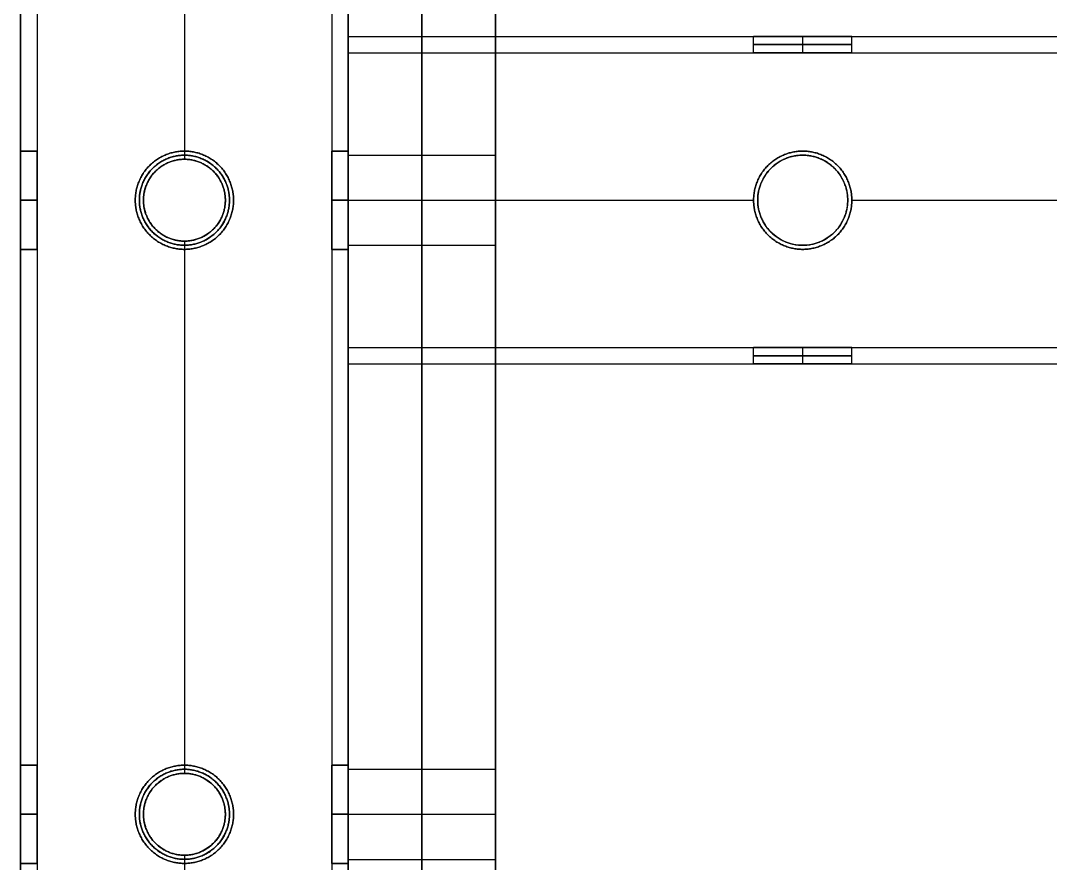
# Model space of a CAD drawing. Header units: millimetres. Extents: x -6529 to 809, y -8611 to 207.
# Drawn here: x -507 to -381.2, y -4471.7 to -4368.8 of the extents above; entities that cross this region are included whole.
import ezdxf

# ---------------------------------------------------------------- set-up
doc = ezdxf.new("R2010")
doc.units = ezdxf.units.MM
doc.header["$MEASUREMENT"] = 0
for name, color, linetype, true_color in [('gaten$11mm', 7, 'Continuous', 0xff6a35), ('platen', 7, 'Continuous', 0x007f00), ('staal', 5, 'Continuous', 0x0000ff)]:
    doc.layers.add(name, color=color, linetype=linetype, true_color=true_color)

# ---------------------------------------------------------------- blocks, each defined once
blk = doc.blocks.new('top plaat')
at = {"layer": 'platen'}
for p, q in [((20, -650), (20, -650, 18)), ((95.5, -650), (95.5, -650, 18)), ((14.5, -655.5), (14.5, -655.5, 18)), ((25.5, -655.5), (25.5, -655.5, 18)), ((90, -655.5), (90, -655.5, 18)), ((101, -655.5), (101, -655.5, 18)), ((20, -661), (20, -661, 18)), ((95.5, -661), (95.5, -661, 18)), ((20, -725), (20, -725, 18)), ((14.5, -730.5), (14.5, -730.5, 18)), ((25.5, -730.5), (25.5, -730.5, 18)), ((20, -736), (20, -736, 18))]:
    blk.add_line(p, q, dxfattribs=at)
blk.add_circle((95.5, -655.5, 9), 5.5, dxfattribs=at)
for points in [[(0, 0), (0, -309), (0, -618), (0, -927), (0, -1236)], [(0, 0, 18), (0, -309, 18), (0, -618, 18), (0, -927, 18), (0, -1236, 18)], [(0, 0, 9), (0, -309, 9), (0, -618, 9), (0, -927, 9), (0, -1236, 9)]]:
    blk.add_open_spline(points, degree=2, knots=[4655.052018, 4655.052018, 4655.052018, 5274.345164, 5274.345164, 5893.638309, 5893.638309, 5893.638309], dxfattribs=at)
for points, knots in [([(25.5, -655.5), (25.5, -661), (20, -661), (14.5, -661), (14.5, -655.5), (14.5, -650), (20, -650), (25.5, -650), (25.5, -655.5)], [-31.415927, -31.415927, -31.415927, -23.561945, -23.561945, -15.707963, -15.707963, -7.853982, -7.853982, 0, 0, 0]), ([(25.5, -655.5, 18), (25.5, -661, 18), (20, -661, 18), (14.5, -661, 18), (14.5, -655.5, 18), (14.5, -650, 18), (20, -650, 18), (25.5, -650, 18), (25.5, -655.5, 18)], [-31.415927, -31.415927, -31.415927, -23.561945, -23.561945, -15.707963, -15.707963, -7.853982, -7.853982, 0, 0, 0]), ([(25.5, -655.5, 9), (25.5, -650, 9), (20, -650, 9), (14.5, -650, 9), (14.5, -655.5, 9), (14.5, -661, 9), (20, -661, 9), (25.5, -661, 9), (25.5, -655.5, 9)], [0, 0, 0, 7.853982, 7.853982, 15.707963, 15.707963, 23.561945, 23.561945, 31.415927, 31.415927, 31.415927]), ([(95.5, -650), (101, -650), (101, -655.5), (101, -661), (95.5, -661), (90, -661), (90, -655.5), (90, -650), (95.5, -650)], [-37.699112, -37.699112, -37.699112, -28.274334, -28.274334, -18.849556, -18.849556, -9.424778, -9.424778, 0, 0, 0]), ([(95.5, -650, 18), (101, -650, 18), (101, -655.5, 18), (101, -661, 18), (95.5, -661, 18), (90, -661, 18), (90, -655.5, 18), (90, -650, 18), (95.5, -650, 18)], [-37.699112, -37.699112, -37.699112, -28.274334, -28.274334, -18.849556, -18.849556, -9.424778, -9.424778, 0, 0, 0]), ([(25.5, -730.5), (25.5, -736), (20, -736), (14.5, -736), (14.5, -730.5), (14.5, -725), (20, -725), (25.5, -725), (25.5, -730.5)], [-31.415927, -31.415927, -31.415927, -23.561945, -23.561945, -15.707963, -15.707963, -7.853982, -7.853982, 0, 0, 0]), ([(25.5, -730.5, 18), (25.5, -736, 18), (20, -736, 18), (14.5, -736, 18), (14.5, -730.5, 18), (14.5, -725, 18), (20, -725, 18), (25.5, -725, 18), (25.5, -730.5, 18)], [-31.415927, -31.415927, -31.415927, -23.561945, -23.561945, -15.707963, -15.707963, -7.853982, -7.853982, 0, 0, 0]), ([(25.5, -730.5, 9), (25.5, -725, 9), (20, -725, 9), (14.5, -725, 9), (14.5, -730.5, 9), (14.5, -736, 9), (20, -736, 9), (25.5, -736, 9), (25.5, -730.5, 9)], [0, 0, 0, 7.853982, 7.853982, 15.707963, 15.707963, 23.561945, 23.561945, 31.415927, 31.415927, 31.415927])]:
    blk.add_rational_spline(points, [1, 0.707106781187, 1, 0.707106781187, 1, 0.707106781187, 1, 0.707106781187, 1], degree=2, knots=knots, dxfattribs=at)
blk = doc.blocks.new('plaat base')
at = {"layer": 'platen'}
for p, q in [((545.5, 43.5), (545.5, 43.5, 18)), ((620.5, 43.5), (620.5, 43.5, 18)), ((540, 38), (540, 38, 18)), ((551, 38), (551, 38, 18)), ((615, 38), (615, 38, 18)), ((626, 38), (626, 38, 18)), ((545.5, 32.5), (545.5, 32.5, 18)), ((620.5, 32.5), (620.5, 32.5, 18)), ((58, -600), (1258, -600)), ((58, -600, 18), (1258, -600, 18)), ((20, -632), (20, -632, 18)), ((14.5, -637.5), (14.5, -637.5, 18)), ((25.5, -637.5), (25.5, -637.5, 18)), ((20, -643), (20, -643, 18)), ((20, -707), (20, -707, 18)), ((14.5, -712.5), (14.5, -712.5, 18)), ((25.5, -712.5), (25.5, -712.5, 18)), ((20, -718), (20, -718, 18))]:
    blk.add_line(p, q, dxfattribs=at)
for points in [[(658, 58), (508, 58), (358, 58)], [(658, 58, 18), (508, 58, 18), (358, 58, 18)], [(658, 58, 9), (508, 58, 9), (358, 58, 9)], [(0, -600), (0, -750), (0, -900)], [(0, -600, 18), (0, -750, 18), (0, -900, 18)], [(0, -600, 9), (0, -750, 9), (0, -900, 9)], [(358, -1200), (508, -1200), (658, -1200)], [(358, -1200, 18), (508, -1200, 18), (658, -1200, 18)], [(358, -1200, 9), (508, -1200, 9), (658, -1200, 9)]]:
    blk.add_open_spline(points, degree=2, dxfattribs=at)
for points in [[(545.5, 43.5), (551, 43.5), (551, 38), (551, 32.5), (545.5, 32.5), (540, 32.5), (540, 38), (540, 43.5), (545.5, 43.5)], [(545.5, 43.5, 18), (551, 43.5, 18), (551, 38, 18), (551, 32.5, 18), (545.5, 32.5, 18), (540, 32.5, 18), (540, 38, 18), (540, 43.5, 18), (545.5, 43.5, 18)], [(620.5, 43.5), (626, 43.5), (626, 38), (626, 32.5), (620.5, 32.5), (615, 32.5), (615, 38), (615, 43.5), (620.5, 43.5)], [(620.5, 43.5, 18), (626, 43.5, 18), (626, 38, 18), (626, 32.5, 18), (620.5, 32.5, 18), (615, 32.5, 18), (615, 38, 18), (615, 43.5, 18), (620.5, 43.5, 18)], [(25.5, -637.5), (25.5, -643), (20, -643), (14.5, -643), (14.5, -637.5), (14.5, -632), (20, -632), (25.5, -632), (25.5, -637.5)], [(25.5, -637.5, 18), (25.5, -643, 18), (20, -643, 18), (14.5, -643, 18), (14.5, -637.5, 18), (14.5, -632, 18), (20, -632, 18), (25.5, -632, 18), (25.5, -637.5, 18)], [(25.5, -712.5), (25.5, -718), (20, -718), (14.5, -718), (14.5, -712.5), (14.5, -707), (20, -707), (25.5, -707), (25.5, -712.5)], [(25.5, -712.5, 18), (25.5, -718, 18), (20, -718, 18), (14.5, -718, 18), (14.5, -712.5, 18), (14.5, -707, 18), (20, -707, 18), (25.5, -707, 18), (25.5, -712.5, 18)]]:
    blk.add_rational_spline(points, [1, 0.707106781187, 1, 0.707106781187, 1, 0.707106781187, 1, 0.707106781187, 1], degree=2, knots=[-31.415927, -31.415927, -31.415927, -23.561945, -23.561945, -15.707963, -15.707963, -7.853982, -7.853982, 0, 0, 0], dxfattribs=at)

msp = doc.modelspace()

# ---------------------------------------------------------------- linework, layer by layer
at = {"layer": 'gaten$11mm', "extrusion": (1, 0, 0)}
for centre in [(-4390.71, 20, -506.97), (-4465.71, 20, -506.97)]:
    msp.add_circle(centre, 5.5, dxfattribs=at)
at = {"layer": 'gaten$11mm'}
for centre in [(-486.97, -4390.71), (-411.47, -4390.71), (-486.97, -4465.71)]:
    msp.add_circle(centre, 5.5, dxfattribs=at)
at = {"layer": 'staal'}
for p, q in [((-466.97, -4372.71, 20), (-466.97, -4370.71, 20)), ((-417.47, -4372.71, 20), (-417.47, -4370.71, 20)), ((-411.47, -4372.71, 26), (-411.47, -4370.71, 26)), ((-411.47, -4372.71, 14), (-411.47, -4370.71, 14)), ((-405.47, -4372.71, 20), (-405.47, -4370.71, 20)), ((-506.97, -4384.71, 20), (-504.97, -4384.71, 20)), ((-504.97, -4384.71, 1296), (-506.97, -4384.71, 1296)), ((-486.97, -4384.71, 38), (-486.97, -4384.71, 40)), ((-486.97, -4384.71), (-486.97, -4384.71, 2)), ((-468.97, -4384.71, 20), (-466.97, -4384.71, 20)), ((-466.97, -4384.71, 1296), (-468.97, -4384.71, 1296)), ((-411.47, -4384.71, 2), (-411.47, -4384.71)), ((-411.47, -4384.71, 40), (-411.47, -4384.71, 38)), ((-486.97, -4385.71, 1314), (-486.97, -4385.71, 1316)), ((-486.97, -4385.71, 1276), (-486.97, -4385.71, 1278)), ((-506.97, -4390.71, 14), (-504.97, -4390.71, 14)), ((-506.97, -4390.71, 26), (-504.97, -4390.71, 26)), ((-504.97, -4390.71, 1290), (-506.97, -4390.71, 1290)), ((-504.97, -4390.71, 1302), (-506.97, -4390.71, 1302)), ((-492.97, -4390.71, 38), (-492.97, -4390.71, 40)), ((-492.97, -4390.71), (-492.97, -4390.71, 2)), ((-491.97, -4390.71, 1314), (-491.97, -4390.71, 1316)), ((-491.97, -4390.71, 1276), (-491.97, -4390.71, 1278)), ((-481.97, -4390.71, 1276), (-481.97, -4390.71, 1278)), ((-481.97, -4390.71, 1314), (-481.97, -4390.71, 1316)), ((-480.97, -4390.71, 38), (-480.97, -4390.71, 40)), ((-480.97, -4390.71), (-480.97, -4390.71, 2)), ((-468.97, -4390.71, 14), (-466.97, -4390.71, 14)), ((-468.97, -4390.71, 26), (-466.97, -4390.71, 26)), ((-466.97, -4390.71, 1290), (-468.97, -4390.71, 1290)), ((-466.97, -4390.71, 1302), (-468.97, -4390.71, 1302)), ((-466.97, -4390.71, 40), (-466.97, -4390.71, 38)), ((-466.97, -4390.71, 2), (-466.97, -4390.71)), ((-417.47, -4390.71, 2), (-417.47, -4390.71)), ((-417.47, -4390.71, 40), (-417.47, -4390.71, 38)), ((-405.47, -4390.71, 2), (-405.47, -4390.71)), ((-405.47, -4390.71, 40), (-405.47, -4390.71, 38)), ((-486.97, -4395.71, 1314), (-486.97, -4395.71, 1316)), ((-486.97, -4395.71, 1276), (-486.97, -4395.71, 1278)), ((-506.97, -4396.71, 20), (-504.97, -4396.71, 20)), ((-504.97, -4396.71, 1296), (-506.97, -4396.71, 1296)), ((-486.97, -4396.71, 38), (-486.97, -4396.71, 40)), ((-486.97, -4396.71), (-486.97, -4396.71, 2)), ((-468.97, -4396.71, 20), (-466.97, -4396.71, 20)), ((-466.97, -4396.71, 1296), (-468.97, -4396.71, 1296)), ((-411.47, -4396.71, 2), (-411.47, -4396.71)), ((-411.47, -4396.71, 40), (-411.47, -4396.71, 38)), ((-466.97, -4410.71, 20), (-466.97, -4408.71, 20)), ((-417.47, -4410.71, 20), (-417.47, -4408.71, 20)), ((-411.47, -4410.71, 26), (-411.47, -4408.71, 26)), ((-411.47, -4410.71, 14), (-411.47, -4408.71, 14)), ((-405.47, -4410.71, 20), (-405.47, -4408.71, 20)), ((-506.97, -4459.71, 20), (-504.97, -4459.71, 20)), ((-504.97, -4459.71, 1296), (-506.97, -4459.71, 1296)), ((-486.97, -4459.71, 38), (-486.97, -4459.71, 40)), ((-486.97, -4459.71), (-486.97, -4459.71, 2)), ((-468.97, -4459.71, 20), (-466.97, -4459.71, 20)), ((-466.97, -4459.71, 1296), (-468.97, -4459.71, 1296)), ((-486.97, -4460.71, 1314), (-486.97, -4460.71, 1316)), ((-486.97, -4460.71, 1276), (-486.97, -4460.71, 1278)), ((-506.97, -4465.71, 14), (-504.97, -4465.71, 14)), ((-506.97, -4465.71, 26), (-504.97, -4465.71, 26)), ((-504.97, -4465.71, 1290), (-506.97, -4465.71, 1290)), ((-504.97, -4465.71, 1302), (-506.97, -4465.71, 1302)), ((-492.97, -4465.71, 38), (-492.97, -4465.71, 40)), ((-492.97, -4465.71), (-492.97, -4465.71, 2)), ((-491.97, -4465.71, 1314), (-491.97, -4465.71, 1316)), ((-491.97, -4465.71, 1276), (-491.97, -4465.71, 1278)), ((-481.97, -4465.71, 1276), (-481.97, -4465.71, 1278)), ((-481.97, -4465.71, 1314), (-481.97, -4465.71, 1316)), ((-480.97, -4465.71, 38), (-480.97, -4465.71, 40)), ((-480.97, -4465.71), (-480.97, -4465.71, 2)), ((-468.97, -4465.71, 14), (-466.97, -4465.71, 14)), ((-468.97, -4465.71, 26), (-466.97, -4465.71, 26)), ((-466.97, -4465.71, 1290), (-468.97, -4465.71, 1290)), ((-466.97, -4465.71, 1302), (-468.97, -4465.71, 1302)), ((-486.97, -4470.71, 1314), (-486.97, -4470.71, 1316)), ((-486.97, -4470.71, 1276), (-486.97, -4470.71, 1278)), ((-506.97, -4471.71, 20), (-504.97, -4471.71, 20)), ((-504.97, -4471.71, 1296), (-506.97, -4471.71, 1296)), ((-486.97, -4471.71, 38), (-486.97, -4471.71, 40)), ((-486.97, -4471.71), (-486.97, -4471.71, 2)), ((-468.97, -4471.71, 20), (-466.97, -4471.71, 20)), ((-466.97, -4471.71, 1296), (-468.97, -4471.71, 1296))]:
    msp.add_line(p, q, dxfattribs=at)
for points in [[(-506.97, -3695.21), (809.03, -3695.21), (809.03, -5011.21), (-506.97, -5011.21)], [(-466.97, -3735.21), (769.03, -3735.21), (769.03, -4971.21), (-466.97, -4971.21)]]:
    msp.add_lwpolyline(points, close=True, dxfattribs=at)
for centre in [(-486.97, -4390.71, 1276), (-486.97, -4390.71, 1315), (-486.97, -4390.71, 1277), (-486.97, -4465.71, 1276), (-486.97, -4465.71, 1315), (-486.97, -4465.71, 1277)]:
    msp.add_circle(centre, 5, dxfattribs=at)
for points in [[(-506.97, -3695.21), (-506.97, -4353.21), (-506.97, -5011.21)], [(-506.97, -3695.21, 40), (-506.97, -4353.21, 40), (-506.97, -5011.21, 40)], [(-506.97, -3695.21, 1276), (-506.97, -4353.21, 1276), (-506.97, -5011.21, 1276)], [(-506.97, -3695.21, 1316), (-506.97, -4353.21, 1316), (-506.97, -5011.21, 1316)], [(-504.97, -3697.21, 38), (-504.97, -4353.21, 38), (-504.97, -5009.21, 38)], [(-504.97, -3697.21, 2), (-504.97, -4353.21, 2), (-504.97, -5009.21, 2)], [(-504.97, -3697.21, 1314), (-504.97, -4353.21, 1314), (-504.97, -5009.21, 1314)], [(-504.97, -3697.21, 1278), (-504.97, -4353.21, 1278), (-504.97, -5009.21, 1278)], [(-468.97, -3733.21, 38), (-468.97, -4353.21, 38), (-468.97, -4973.21, 38)], [(-468.97, -3733.21, 2), (-468.97, -4353.21, 2), (-468.97, -4973.21, 2)], [(-468.97, -3733.21, 1314), (-468.97, -4353.21, 1314), (-468.97, -4973.21, 1314)], [(-468.97, -3733.21, 1278), (-468.97, -4353.21, 1278), (-468.97, -4973.21, 1278)], [(-466.97, -3735.21), (-466.97, -4353.21), (-466.97, -4971.21)], [(-466.97, -3735.21, 40), (-466.97, -4353.21, 40), (-466.97, -4971.21, 40)], [(-466.97, -3735.21, 1276), (-466.97, -4353.21, 1276), (-466.97, -4971.21, 1276)], [(-466.97, -3735.21, 1316), (-466.97, -4353.21, 1316), (-466.97, -4971.21, 1316)], [(-486.97, -4320.71, 1316), (-486.97, -4353.21, 1316), (-486.97, -4385.71, 1316)], [(-486.97, -4320.71, 1314), (-486.97, -4353.21, 1314), (-486.97, -4385.71, 1314)], [(-486.97, -4320.71, 1278), (-486.97, -4353.21, 1278), (-486.97, -4385.71, 1278)], [(-486.97, -4320.71, 1276), (-486.97, -4353.21, 1276), (-486.97, -4385.71, 1276)], [(-506.97, -4321.71, 20), (-506.97, -4353.21, 20), (-506.97, -4384.71, 20)], [(-506.97, -4321.71, 1296), (-506.97, -4353.21, 1296), (-506.97, -4384.71, 1296)], [(-504.97, -4321.71, 20), (-504.97, -4353.21, 20), (-504.97, -4384.71, 20)], [(-504.97, -4321.71, 1296), (-504.97, -4353.21, 1296), (-504.97, -4384.71, 1296)], [(-486.97, -4321.71, 40), (-486.97, -4353.21, 40), (-486.97, -4384.71, 40)], [(-486.97, -4321.71, 38), (-486.97, -4353.21, 38), (-486.97, -4384.71, 38)], [(-486.97, -4321.71, 2), (-486.97, -4353.21, 2), (-486.97, -4384.71, 2)], [(-486.97, -4321.71), (-486.97, -4353.21), (-486.97, -4384.71)], [(-468.97, -4321.71, 20), (-468.97, -4353.21, 20), (-468.97, -4384.71, 20)], [(-468.97, -4321.71, 1296), (-468.97, -4353.21, 1296), (-468.97, -4384.71, 1296)], [(-466.97, -4321.71, 20), (-466.97, -4353.21, 20), (-466.97, -4384.71, 20)], [(-466.97, -4321.71, 1296), (-466.97, -4353.21, 1296), (-466.97, -4384.71, 1296)], [(-466.97, -4410.71), (-466.97, -4390.71), (-466.97, -4370.71)], [(-466.97, -4370.71), (-149.22, -4370.71), (168.53, -4370.71)], [(-466.97, -4370.71), (-466.97, -4370.71, 20), (-466.97, -4370.71, 40)], [(-466.97, -4370.71, 40), (-149.22, -4370.71, 40), (168.53, -4370.71, 40)], [(-466.97, -4370.71, 40), (-466.97, -4390.71, 40), (-466.97, -4410.71, 40)], [(-466.97, -4370.71, 20), (-442.22, -4370.71, 20), (-417.47, -4370.71, 20)], [(-405.47, -4370.71, 20), (-373.97, -4370.71, 20), (-342.47, -4370.71, 20)], [(-466.97, -4372.71, 38), (-466.97, -4372.71, 20), (-466.97, -4372.71, 2)], [(-466.97, -4372.71, 2), (-149.22, -4372.71, 2), (168.53, -4372.71, 2)], [(-466.97, -4372.71, 38), (-149.22, -4372.71, 38), (168.53, -4372.71, 38)], [(-466.97, -4372.71, 2), (-466.97, -4390.71, 2), (-466.97, -4408.71, 2)], [(-466.97, -4408.71, 38), (-466.97, -4390.71, 38), (-466.97, -4372.71, 38)], [(-466.97, -4372.71, 20), (-442.22, -4372.71, 20), (-417.47, -4372.71, 20)], [(-405.47, -4372.71, 20), (-373.97, -4372.71, 20), (-342.47, -4372.71, 20)], [(-466.97, -4390.71), (-442.22, -4390.71), (-417.47, -4390.71)], [(-466.97, -4390.71, 40), (-442.22, -4390.71, 40), (-417.47, -4390.71, 40)], [(-466.97, -4390.71, 2), (-442.22, -4390.71, 2), (-417.47, -4390.71, 2)], [(-466.97, -4390.71, 38), (-442.22, -4390.71, 38), (-417.47, -4390.71, 38)], [(-405.47, -4390.71), (-373.97, -4390.71), (-342.47, -4390.71)], [(-405.47, -4390.71, 40), (-373.97, -4390.71, 40), (-342.47, -4390.71, 40)], [(-405.47, -4390.71, 2), (-373.97, -4390.71, 2), (-342.47, -4390.71, 2)], [(-405.47, -4390.71, 38), (-373.97, -4390.71, 38), (-342.47, -4390.71, 38)], [(-486.97, -4395.71, 1316), (-486.97, -4428.21, 1316), (-486.97, -4460.71, 1316)], [(-486.97, -4395.71, 1314), (-486.97, -4428.21, 1314), (-486.97, -4460.71, 1314)], [(-486.97, -4395.71, 1278), (-486.97, -4428.21, 1278), (-486.97, -4460.71, 1278)], [(-486.97, -4395.71, 1276), (-486.97, -4428.21, 1276), (-486.97, -4460.71, 1276)], [(-506.97, -4396.71, 20), (-506.97, -4428.21, 20), (-506.97, -4459.71, 20)], [(-506.97, -4396.71, 1296), (-506.97, -4428.21, 1296), (-506.97, -4459.71, 1296)], [(-504.97, -4396.71, 20), (-504.97, -4428.21, 20), (-504.97, -4459.71, 20)], [(-504.97, -4396.71, 1296), (-504.97, -4428.21, 1296), (-504.97, -4459.71, 1296)], [(-486.97, -4396.71, 40), (-486.97, -4428.21, 40), (-486.97, -4459.71, 40)], [(-486.97, -4396.71, 38), (-486.97, -4428.21, 38), (-486.97, -4459.71, 38)], [(-486.97, -4396.71, 2), (-486.97, -4428.21, 2), (-486.97, -4459.71, 2)], [(-486.97, -4396.71), (-486.97, -4428.21), (-486.97, -4459.71)], [(-468.97, -4396.71, 20), (-468.97, -4428.21, 20), (-468.97, -4459.71, 20)], [(-468.97, -4396.71, 1296), (-468.97, -4428.21, 1296), (-468.97, -4459.71, 1296)], [(-466.97, -4396.71, 20), (-466.97, -4428.21, 20), (-466.97, -4459.71, 20)], [(-466.97, -4396.71, 1296), (-466.97, -4428.21, 1296), (-466.97, -4459.71, 1296)], [(-466.97, -4408.71, 2), (-149.22, -4408.71, 2), (168.53, -4408.71, 2)], [(-466.97, -4408.71, 2), (-466.97, -4408.71, 20), (-466.97, -4408.71, 38)], [(-466.97, -4408.71, 38), (-149.22, -4408.71, 38), (168.53, -4408.71, 38)], [(-466.97, -4408.71, 20), (-442.22, -4408.71, 20), (-417.47, -4408.71, 20)], [(-405.47, -4408.71, 20), (-373.97, -4408.71, 20), (-342.47, -4408.71, 20)], [(-466.97, -4410.71), (-149.22, -4410.71), (168.53, -4410.71)], [(-466.97, -4410.71, 40), (-149.22, -4410.71, 40), (168.53, -4410.71, 40)], [(-466.97, -4410.71, 40), (-466.97, -4410.71, 20), (-466.97, -4410.71)], [(-466.97, -4410.71, 20), (-442.22, -4410.71, 20), (-417.47, -4410.71, 20)], [(-405.47, -4410.71, 20), (-373.97, -4410.71, 20), (-342.47, -4410.71, 20)], [(-486.97, -4470.71, 1316), (-486.97, -4503.21, 1316), (-486.97, -4535.71, 1316)], [(-486.97, -4470.71, 1314), (-486.97, -4503.21, 1314), (-486.97, -4535.71, 1314)], [(-486.97, -4470.71, 1278), (-486.97, -4503.21, 1278), (-486.97, -4535.71, 1278)], [(-486.97, -4470.71, 1276), (-486.97, -4503.21, 1276), (-486.97, -4535.71, 1276)], [(-506.97, -4471.71, 20), (-506.97, -4503.21, 20), (-506.97, -4534.71, 20)], [(-506.97, -4471.71, 1296), (-506.97, -4503.21, 1296), (-506.97, -4534.71, 1296)], [(-504.97, -4471.71, 20), (-504.97, -4503.21, 20), (-504.97, -4534.71, 20)], [(-504.97, -4471.71, 1296), (-504.97, -4503.21, 1296), (-504.97, -4534.71, 1296)], [(-486.97, -4471.71, 40), (-486.97, -4503.21, 40), (-486.97, -4534.71, 40)], [(-486.97, -4471.71, 38), (-486.97, -4503.21, 38), (-486.97, -4534.71, 38)], [(-486.97, -4471.71, 2), (-486.97, -4503.21, 2), (-486.97, -4534.71, 2)], [(-486.97, -4471.71), (-486.97, -4503.21), (-486.97, -4534.71)], [(-468.97, -4471.71, 20), (-468.97, -4503.21, 20), (-468.97, -4534.71, 20)], [(-468.97, -4471.71, 1296), (-468.97, -4503.21, 1296), (-468.97, -4534.71, 1296)], [(-466.97, -4471.71, 20), (-466.97, -4503.21, 20), (-466.97, -4534.71, 20)], [(-466.97, -4471.71, 1296), (-466.97, -4503.21, 1296), (-466.97, -4534.71, 1296)]]:
    msp.add_open_spline(points, degree=2, dxfattribs=at)
for points, weights, knots in [([(-411.47, -4370.71, 26), (-417.47, -4370.71, 26), (-417.47, -4370.71, 20), (-417.47, -4370.71, 14), (-411.47, -4370.71, 14), (-405.47, -4370.71, 14), (-405.47, -4370.71, 20), (-405.47, -4370.71, 26), (-411.47, -4370.71, 26)], [1, 0.707106781187, 1, 0.707106781187, 1, 0.707106781187, 1, 0.707106781187, 1], [-31.415927, -31.415927, -31.415927, -23.561945, -23.561945, -15.707963, -15.707963, -7.853982, -7.853982, 0, 0, 0]), ([(-411.47, -4371.71, 26), (-405.47, -4371.71, 26), (-405.47, -4371.71, 20), (-405.47, -4371.71, 14), (-411.47, -4371.71, 14), (-417.47, -4371.71, 14), (-417.47, -4371.71, 20), (-417.47, -4371.71, 26), (-411.47, -4371.71, 26)], [1, 0.707106781187, 1, 0.707106781187, 1, 0.707106781187, 1, 0.707106781187, 1], [0, 0, 0, 7.853982, 7.853982, 15.707963, 15.707963, 23.561945, 23.561945, 31.415927, 31.415927, 31.415927]), ([(-411.47, -4372.71, 26), (-405.47, -4372.71, 26), (-405.47, -4372.71, 20), (-405.47, -4372.71, 14), (-411.47, -4372.71, 14), (-417.47, -4372.71, 14), (-417.47, -4372.71, 20), (-417.47, -4372.71, 26), (-411.47, -4372.71, 26)], [0.999999860338, 0.707106851018, 1, 0.707106781187, 1, 0.707106781187, 1, 0.707106851018, 0.999999860338], [0, 0, 0, 7.853981, 7.853981, 15.707963, 15.707963, 23.561946, 23.561946, 31.415927, 31.415927, 31.415927]), ([(-506.97, -4390.71, 14), (-506.97, -4384.71, 14), (-506.97, -4384.71, 20), (-506.97, -4384.71, 26), (-506.97, -4390.71, 26), (-506.97, -4396.71, 26), (-506.97, -4396.71, 20), (-506.97, -4396.71, 14), (-506.97, -4390.71, 14)], [1, 0.707106781187, 1, 0.707106781187, 1, 0.707106781187, 1, 0.707106781187, 1], [0, 0, 0, 7.853982, 7.853982, 15.707963, 15.707963, 23.561945, 23.561945, 31.415927, 31.415927, 31.415927]), ([(-506.97, -4390.71, 1290), (-506.97, -4384.71, 1290), (-506.97, -4384.71, 1296), (-506.97, -4384.71, 1302), (-506.97, -4390.71, 1302), (-506.97, -4396.71, 1302), (-506.97, -4396.71, 1296), (-506.97, -4396.71, 1290), (-506.97, -4390.71, 1290)], [1, 0.707106781187, 1, 0.707106781187, 1, 0.707106781187, 1, 0.707106781187, 1], [0, 0, 0, 7.853982, 7.853982, 15.707963, 15.707963, 23.561945, 23.561945, 31.415927, 31.415927, 31.415927]), ([(-504.97, -4390.71, 14), (-504.97, -4396.71, 14), (-504.97, -4396.71, 20), (-504.97, -4396.71, 26), (-504.97, -4390.71, 26), (-504.97, -4384.71, 26), (-504.97, -4384.71, 20), (-504.97, -4384.71, 14), (-504.97, -4390.71, 14)], [1, 0.707106781187, 1, 0.707106781187, 1, 0.707106781187, 1, 0.707106781187, 1], [-31.415927, -31.415927, -31.415927, -23.561945, -23.561945, -15.707963, -15.707963, -7.853982, -7.853982, 0, 0, 0]), ([(-504.97, -4390.71, 1290), (-504.97, -4396.71, 1290), (-504.97, -4396.71, 1296), (-504.97, -4396.71, 1302), (-504.97, -4390.71, 1302), (-504.97, -4384.71, 1302), (-504.97, -4384.71, 1296), (-504.97, -4384.71, 1290), (-504.97, -4390.71, 1290)], [1, 0.707106781187, 1, 0.707106781187, 1, 0.707106781187, 1, 0.707106781187, 1], [-31.415927, -31.415927, -31.415927, -23.561945, -23.561945, -15.707963, -15.707963, -7.853982, -7.853982, 0, 0, 0]), ([(-480.97, -4390.71, 40), (-480.97, -4396.71, 40), (-486.97, -4396.71, 40), (-492.97, -4396.71, 40), (-492.97, -4390.71, 40), (-492.97, -4384.71, 40), (-486.97, -4384.71, 40), (-480.97, -4384.71, 40), (-480.97, -4390.71, 40)], [1, 0.707106781187, 1, 0.707106781187, 1, 0.707106781187, 1, 0.707106781187, 1], [-31.415927, -31.415927, -31.415927, -23.561945, -23.561945, -15.707963, -15.707963, -7.853982, -7.853982, 0, 0, 0]), ([(-480.97, -4390.71, 38), (-480.97, -4384.71, 38), (-486.97, -4384.71, 38), (-492.97, -4384.71, 38), (-492.97, -4390.71, 38), (-492.97, -4396.71, 38), (-486.97, -4396.71, 38), (-480.97, -4396.71, 38), (-480.97, -4390.71, 38)], [1, 0.707106781187, 1, 0.707106781187, 1, 0.707106781187, 1, 0.707106781187, 1], [0, 0, 0, 7.853982, 7.853982, 15.707963, 15.707963, 23.561945, 23.561945, 31.415927, 31.415927, 31.415927]), ([(-480.97, -4390.71, 2), (-480.97, -4396.71, 2), (-486.97, -4396.71, 2), (-492.97, -4396.71, 2), (-492.97, -4390.71, 2), (-492.97, -4384.71, 2), (-486.97, -4384.71, 2), (-480.97, -4384.71, 2), (-480.97, -4390.71, 2)], [1, 0.707106781187, 1, 0.707106781187, 1, 0.707106781187, 1, 0.707106781187, 1], [-31.415927, -31.415927, -31.415927, -23.561945, -23.561945, -15.707963, -15.707963, -7.853982, -7.853982, 0, 0, 0]), ([(-480.97, -4390.71), (-480.97, -4384.71), (-486.97, -4384.71), (-492.97, -4384.71), (-492.97, -4390.71), (-492.97, -4396.71), (-486.97, -4396.71), (-480.97, -4396.71), (-480.97, -4390.71)], [1, 0.707106781187, 1, 0.707106781187, 1, 0.707106781187, 1, 0.707106781187, 1], [0, 0, 0, 7.853982, 7.853982, 15.707963, 15.707963, 23.561945, 23.561945, 31.415927, 31.415927, 31.415927]), ([(-468.97, -4390.71, 14), (-468.97, -4384.71, 14), (-468.97, -4384.71, 20), (-468.97, -4384.71, 26), (-468.97, -4390.71, 26), (-468.97, -4396.71, 26), (-468.97, -4396.71, 20), (-468.97, -4396.71, 14), (-468.97, -4390.71, 14)], [1, 0.707106781187, 1, 0.707106781187, 1, 0.707106781187, 1, 0.707106781187, 1], [0, 0, 0, 7.853982, 7.853982, 15.707963, 15.707963, 23.561945, 23.561945, 31.415927, 31.415927, 31.415927]), ([(-468.97, -4390.71, 1290), (-468.97, -4384.71, 1290), (-468.97, -4384.71, 1296), (-468.97, -4384.71, 1302), (-468.97, -4390.71, 1302), (-468.97, -4396.71, 1302), (-468.97, -4396.71, 1296), (-468.97, -4396.71, 1290), (-468.97, -4390.71, 1290)], [1, 0.707106781187, 1, 0.707106781187, 1, 0.707106781187, 1, 0.707106781187, 1], [0, 0, 0, 7.853982, 7.853982, 15.707963, 15.707963, 23.561945, 23.561945, 31.415927, 31.415927, 31.415927]), ([(-466.97, -4390.71, 14), (-466.97, -4396.71, 14), (-466.97, -4396.71, 20), (-466.97, -4396.71, 26), (-466.97, -4390.71, 26), (-466.97, -4384.71, 26), (-466.97, -4384.71, 20), (-466.97, -4384.71, 14), (-466.97, -4390.71, 14)], [1, 0.707106781187, 1, 0.707106781187, 1, 0.707106781187, 1, 0.707106781187, 1], [-31.415927, -31.415927, -31.415927, -23.561945, -23.561945, -15.707963, -15.707963, -7.853982, -7.853982, 0, 0, 0]), ([(-466.97, -4390.71, 1290), (-466.97, -4396.71, 1290), (-466.97, -4396.71, 1296), (-466.97, -4396.71, 1302), (-466.97, -4390.71, 1302), (-466.97, -4384.71, 1302), (-466.97, -4384.71, 1296), (-466.97, -4384.71, 1290), (-466.97, -4390.71, 1290)], [1, 0.707106781187, 1, 0.707106781187, 1, 0.707106781187, 1, 0.707106781187, 1], [-31.415927, -31.415927, -31.415927, -23.561945, -23.561945, -15.707963, -15.707963, -7.853982, -7.853982, 0, 0, 0]), ([(-411.47, -4384.71), (-417.47, -4384.71), (-417.47, -4390.71), (-417.47, -4396.71), (-411.47, -4396.71), (-405.47, -4396.71), (-405.47, -4390.71), (-405.47, -4384.71), (-411.47, -4384.71)], [1, 0.707106781187, 1, 0.707106781187, 1, 0.707106781187, 1, 0.707106781187, 1], [-31.415927, -31.415927, -31.415927, -23.561945, -23.561945, -15.707963, -15.707963, -7.853982, -7.853982, 0, 0, 0]), ([(-411.47, -4384.71, 40), (-405.47, -4384.71, 40), (-405.47, -4390.71, 40), (-405.47, -4396.71, 40), (-411.47, -4396.71, 40), (-417.47, -4396.71, 40), (-417.47, -4390.71, 40), (-417.47, -4384.71, 40), (-411.47, -4384.71, 40)], [1, 0.707106781187, 1, 0.707106781187, 1, 0.707106781187, 1, 0.707106781187, 1], [0, 0, 0, 7.853982, 7.853982, 15.707963, 15.707963, 23.561945, 23.561945, 31.415927, 31.415927, 31.415927]), ([(-411.47, -4384.71, 2), (-405.47, -4384.71, 2), (-405.47, -4390.71, 2), (-405.47, -4396.71, 2), (-411.47, -4396.71, 2), (-417.47, -4396.71, 2), (-417.47, -4390.71, 2), (-417.47, -4384.71, 2), (-411.47, -4384.71, 2)], [1, 0.707106781187, 1, 0.707106781187, 1, 0.707106781187, 1, 0.707106781187, 1], [0, 0, 0, 7.853982, 7.853982, 15.707963, 15.707963, 23.561945, 23.561945, 31.415927, 31.415927, 31.415927]), ([(-411.47, -4384.71, 38), (-417.47, -4384.71, 38), (-417.47, -4390.71, 38), (-417.47, -4396.71, 38), (-411.47, -4396.71, 38), (-405.47, -4396.71, 38), (-405.47, -4390.71, 38), (-405.47, -4384.71, 38), (-411.47, -4384.71, 38)], [1, 0.707106781187, 1, 0.707106781187, 1, 0.707106781187, 1, 0.707106781187, 1], [-31.415927, -31.415927, -31.415927, -23.561945, -23.561945, -15.707963, -15.707963, -7.853982, -7.853982, 0, 0, 0]), ([(-411.47, -4384.71, 1), (-405.47, -4384.71, 1), (-405.47, -4390.71, 1), (-405.47, -4396.71, 1), (-411.47, -4396.71, 1), (-417.47, -4396.71, 1), (-417.47, -4390.71, 1), (-417.47, -4384.71, 1), (-411.47, -4384.71, 1)], [1, 0.707106781187, 1, 0.707106781187, 1, 0.707106781187, 1, 0.707106781187, 1], [0, 0, 0, 7.853982, 7.853982, 15.707963, 15.707963, 23.561945, 23.561945, 31.415927, 31.415927, 31.415927]), ([(-411.47, -4384.71, 39), (-405.47, -4384.71, 39), (-405.47, -4390.71, 39), (-405.47, -4396.71, 39), (-411.47, -4396.71, 39), (-417.47, -4396.71, 39), (-417.47, -4390.71, 39), (-417.47, -4384.71, 39), (-411.47, -4384.71, 39)], [1, 0.707106781187, 1, 0.707106781187, 1, 0.707106781187, 1, 0.707106781187, 1], [0, 0, 0, 7.853982, 7.853982, 15.707963, 15.707963, 23.561945, 23.561945, 31.415927, 31.415927, 31.415927]), ([(-481.97, -4390.71, 1316), (-481.97, -4395.71, 1316), (-486.97, -4395.71, 1316), (-491.97, -4395.71, 1316), (-491.97, -4390.71, 1316), (-491.97, -4385.71, 1316), (-486.97, -4385.71, 1316), (-481.97, -4385.71, 1316), (-481.97, -4390.71, 1316)], [1, 0.707106781187, 1, 0.707106781187, 1, 0.707106781187, 1, 0.707106781187, 1], [-31.415927, -31.415927, -31.415927, -23.561945, -23.561945, -15.707963, -15.707963, -7.853982, -7.853982, 0, 0, 0]), ([(-481.97, -4390.71, 1314), (-481.97, -4385.71, 1314), (-486.97, -4385.71, 1314), (-491.97, -4385.71, 1314), (-491.97, -4390.71, 1314), (-491.97, -4395.71, 1314), (-486.97, -4395.71, 1314), (-481.97, -4395.71, 1314), (-481.97, -4390.71, 1314)], [1, 0.707106781187, 1, 0.707106781187, 1, 0.707106781187, 1, 0.707106781187, 1], [0, 0, 0, 7.853982, 7.853982, 15.707963, 15.707963, 23.561945, 23.561945, 31.415927, 31.415927, 31.415927]), ([(-481.97, -4390.71, 1278), (-481.97, -4395.71, 1278), (-486.97, -4395.71, 1278), (-491.97, -4395.71, 1278), (-491.97, -4390.71, 1278), (-491.97, -4385.71, 1278), (-486.97, -4385.71, 1278), (-481.97, -4385.71, 1278), (-481.97, -4390.71, 1278)], [1, 0.707106781187, 1, 0.707106781187, 1, 0.707106781187, 1, 0.707106781187, 1], [-31.415927, -31.415927, -31.415927, -23.561945, -23.561945, -15.707963, -15.707963, -7.853982, -7.853982, 0, 0, 0]), ([(-411.47, -4408.71, 26), (-417.47, -4408.71, 26), (-417.47, -4408.71, 20), (-417.47, -4408.71, 14), (-411.47, -4408.71, 14), (-405.47, -4408.71, 14), (-405.47, -4408.71, 20), (-405.47, -4408.71, 26), (-411.47, -4408.71, 26)], [1, 0.707106781187, 1, 0.707106781187, 1, 0.707106781187, 1, 0.707106781187, 1], [-31.415927, -31.415927, -31.415927, -23.561945, -23.561945, -15.707963, -15.707963, -7.853982, -7.853982, 0, 0, 0]), ([(-411.47, -4409.71, 26), (-405.47, -4409.71, 26), (-405.47, -4409.71, 20), (-405.47, -4409.71, 14), (-411.47, -4409.71, 14), (-417.47, -4409.71, 14), (-417.47, -4409.71, 20), (-417.47, -4409.71, 26), (-411.47, -4409.71, 26)], [1, 0.707106781187, 1, 0.707106781187, 1, 0.707106781187, 1, 0.707106781187, 1], [0, 0, 0, 7.853982, 7.853982, 15.707963, 15.707963, 23.561945, 23.561945, 31.415927, 31.415927, 31.415927]), ([(-411.47, -4410.71, 26), (-405.47, -4410.71, 26), (-405.47, -4410.71, 20), (-405.47, -4410.71, 14), (-411.47, -4410.71, 14), (-417.47, -4410.71, 14), (-417.47, -4410.71, 20), (-417.47, -4410.71, 26), (-411.47, -4410.71, 26)], [1, 0.707106781187, 1, 0.707106781187, 1, 0.707106781187, 1, 0.707106781187, 1], [0, 0, 0, 7.853982, 7.853982, 15.707963, 15.707963, 23.561945, 23.561945, 31.415927, 31.415927, 31.415927]), ([(-506.97, -4465.71, 14), (-506.97, -4459.71, 14), (-506.97, -4459.71, 20), (-506.97, -4459.71, 26), (-506.97, -4465.71, 26), (-506.97, -4471.71, 26), (-506.97, -4471.71, 20), (-506.97, -4471.71, 14), (-506.97, -4465.71, 14)], [1, 0.707106781187, 1, 0.707106781187, 1, 0.707106781187, 1, 0.707106781187, 1], [0, 0, 0, 7.853982, 7.853982, 15.707963, 15.707963, 23.561945, 23.561945, 31.415927, 31.415927, 31.415927]), ([(-506.97, -4465.71, 1290), (-506.97, -4459.71, 1290), (-506.97, -4459.71, 1296), (-506.97, -4459.71, 1302), (-506.97, -4465.71, 1302), (-506.97, -4471.71, 1302), (-506.97, -4471.71, 1296), (-506.97, -4471.71, 1290), (-506.97, -4465.71, 1290)], [1, 0.707106781187, 1, 0.707106781187, 1, 0.707106781187, 1, 0.707106781187, 1], [0, 0, 0, 7.853982, 7.853982, 15.707963, 15.707963, 23.561945, 23.561945, 31.415927, 31.415927, 31.415927]), ([(-504.97, -4465.71, 14), (-504.97, -4471.71, 14), (-504.97, -4471.71, 20), (-504.97, -4471.71, 26), (-504.97, -4465.71, 26), (-504.97, -4459.71, 26), (-504.97, -4459.71, 20), (-504.97, -4459.71, 14), (-504.97, -4465.71, 14)], [1, 0.707106781187, 1, 0.707106781187, 1, 0.707106781187, 1, 0.707106781187, 1], [-31.415927, -31.415927, -31.415927, -23.561945, -23.561945, -15.707963, -15.707963, -7.853982, -7.853982, 0, 0, 0]), ([(-504.97, -4465.71, 1290), (-504.97, -4471.71, 1290), (-504.97, -4471.71, 1296), (-504.97, -4471.71, 1302), (-504.97, -4465.71, 1302), (-504.97, -4459.71, 1302), (-504.97, -4459.71, 1296), (-504.97, -4459.71, 1290), (-504.97, -4465.71, 1290)], [1, 0.707106781187, 1, 0.707106781187, 1, 0.707106781187, 1, 0.707106781187, 1], [-31.415927, -31.415927, -31.415927, -23.561945, -23.561945, -15.707963, -15.707963, -7.853982, -7.853982, 0, 0, 0]), ([(-480.97, -4465.71, 40), (-480.97, -4471.71, 40), (-486.97, -4471.71, 40), (-492.97, -4471.71, 40), (-492.97, -4465.71, 40), (-492.97, -4459.71, 40), (-486.97, -4459.71, 40), (-480.97, -4459.71, 40), (-480.97, -4465.71, 40)], [1, 0.707106781187, 1, 0.707106781187, 1, 0.707106781187, 1, 0.707106781187, 1], [-31.415927, -31.415927, -31.415927, -23.561945, -23.561945, -15.707963, -15.707963, -7.853982, -7.853982, 0, 0, 0]), ([(-480.97, -4465.71, 38), (-480.97, -4459.71, 38), (-486.97, -4459.71, 38), (-492.97, -4459.71, 38), (-492.97, -4465.71, 38), (-492.97, -4471.71, 38), (-486.97, -4471.71, 38), (-480.97, -4471.71, 38), (-480.97, -4465.71, 38)], [1, 0.707106781187, 1, 0.707106781187, 1, 0.707106781187, 1, 0.707106781187, 1], [0, 0, 0, 7.853982, 7.853982, 15.707963, 15.707963, 23.561945, 23.561945, 31.415927, 31.415927, 31.415927]), ([(-480.97, -4465.71, 2), (-480.97, -4471.71, 2), (-486.97, -4471.71, 2), (-492.97, -4471.71, 2), (-492.97, -4465.71, 2), (-492.97, -4459.71, 2), (-486.97, -4459.71, 2), (-480.97, -4459.71, 2), (-480.97, -4465.71, 2)], [1, 0.707106781187, 1, 0.707106781187, 1, 0.707106781187, 1, 0.707106781187, 1], [-31.415927, -31.415927, -31.415927, -23.561945, -23.561945, -15.707963, -15.707963, -7.853982, -7.853982, 0, 0, 0]), ([(-480.97, -4465.71), (-480.97, -4459.71), (-486.97, -4459.71), (-492.97, -4459.71), (-492.97, -4465.71), (-492.97, -4471.71), (-486.97, -4471.71), (-480.97, -4471.71), (-480.97, -4465.71)], [1, 0.707106781187, 1, 0.707106781187, 1, 0.707106781187, 1, 0.707106781187, 1], [0, 0, 0, 7.853982, 7.853982, 15.707963, 15.707963, 23.561945, 23.561945, 31.415927, 31.415927, 31.415927]), ([(-468.97, -4465.71, 14), (-468.97, -4459.71, 14), (-468.97, -4459.71, 20), (-468.97, -4459.71, 26), (-468.97, -4465.71, 26), (-468.97, -4471.71, 26), (-468.97, -4471.71, 20), (-468.97, -4471.71, 14), (-468.97, -4465.71, 14)], [1, 0.707106781187, 1, 0.707106781187, 1, 0.707106781187, 1, 0.707106781187, 1], [0, 0, 0, 7.853982, 7.853982, 15.707963, 15.707963, 23.561945, 23.561945, 31.415927, 31.415927, 31.415927]), ([(-468.97, -4465.71, 1290), (-468.97, -4459.71, 1290), (-468.97, -4459.71, 1296), (-468.97, -4459.71, 1302), (-468.97, -4465.71, 1302), (-468.97, -4471.71, 1302), (-468.97, -4471.71, 1296), (-468.97, -4471.71, 1290), (-468.97, -4465.71, 1290)], [1, 0.707106781187, 1, 0.707106781187, 1, 0.707106781187, 1, 0.707106781187, 1], [0, 0, 0, 7.853982, 7.853982, 15.707963, 15.707963, 23.561945, 23.561945, 31.415927, 31.415927, 31.415927]), ([(-466.97, -4465.71, 14), (-466.97, -4471.71, 14), (-466.97, -4471.71, 20), (-466.97, -4471.71, 26), (-466.97, -4465.71, 26), (-466.97, -4459.71, 26), (-466.97, -4459.71, 20), (-466.97, -4459.71, 14), (-466.97, -4465.71, 14)], [1, 0.707106781187, 1, 0.707106781187, 1, 0.707106781187, 1, 0.707106781187, 1], [-31.415927, -31.415927, -31.415927, -23.561945, -23.561945, -15.707963, -15.707963, -7.853982, -7.853982, 0, 0, 0]), ([(-466.97, -4465.71, 1290), (-466.97, -4471.71, 1290), (-466.97, -4471.71, 1296), (-466.97, -4471.71, 1302), (-466.97, -4465.71, 1302), (-466.97, -4459.71, 1302), (-466.97, -4459.71, 1296), (-466.97, -4459.71, 1290), (-466.97, -4465.71, 1290)], [1, 0.707106781187, 1, 0.707106781187, 1, 0.707106781187, 1, 0.707106781187, 1], [-31.415927, -31.415927, -31.415927, -23.561945, -23.561945, -15.707963, -15.707963, -7.853982, -7.853982, 0, 0, 0]), ([(-481.97, -4465.71, 1316), (-481.97, -4470.71, 1316), (-486.97, -4470.71, 1316), (-491.97, -4470.71, 1316), (-491.97, -4465.71, 1316), (-491.97, -4460.71, 1316), (-486.97, -4460.71, 1316), (-481.97, -4460.71, 1316), (-481.97, -4465.71, 1316)], [1, 0.707106781187, 1, 0.707106781187, 1, 0.707106781187, 1, 0.707106781187, 1], [-31.415927, -31.415927, -31.415927, -23.561945, -23.561945, -15.707963, -15.707963, -7.853982, -7.853982, 0, 0, 0]), ([(-481.97, -4465.71, 1314), (-481.97, -4460.71, 1314), (-486.97, -4460.71, 1314), (-491.97, -4460.71, 1314), (-491.97, -4465.71, 1314), (-491.97, -4470.71, 1314), (-486.97, -4470.71, 1314), (-481.97, -4470.71, 1314), (-481.97, -4465.71, 1314)], [1, 0.707106781187, 1, 0.707106781187, 1, 0.707106781187, 1, 0.707106781187, 1], [0, 0, 0, 7.853982, 7.853982, 15.707963, 15.707963, 23.561945, 23.561945, 31.415927, 31.415927, 31.415927]), ([(-481.97, -4465.71, 1278), (-481.97, -4470.71, 1278), (-486.97, -4470.71, 1278), (-491.97, -4470.71, 1278), (-491.97, -4465.71, 1278), (-491.97, -4460.71, 1278), (-486.97, -4460.71, 1278), (-481.97, -4460.71, 1278), (-481.97, -4465.71, 1278)], [1, 0.707106781187, 1, 0.707106781187, 1, 0.707106781187, 1, 0.707106781187, 1], [-31.415927, -31.415927, -31.415927, -23.561945, -23.561945, -15.707963, -15.707963, -7.853982, -7.853982, 0, 0, 0])]:
    msp.add_rational_spline(points, weights, degree=2, knots=knots, dxfattribs=at)

# ---------------------------------------------------------------- block references
at = {"layer": 'platen'}
for name, p in [('top plaat', (-506.97, -3735.21, 1316)), ('plaat base', (-506.97, -3753.21, 40))]:
    msp.add_blockref(name, p, dxfattribs=at)
at = {"layer": 'platen', "extrusion": (1, -4.20193e-15, 0)}
msp.add_blockref('plaat base', (-5011.21, 1258, -466.97), dxfattribs=at)

doc.saveas('drawing.dxf')
